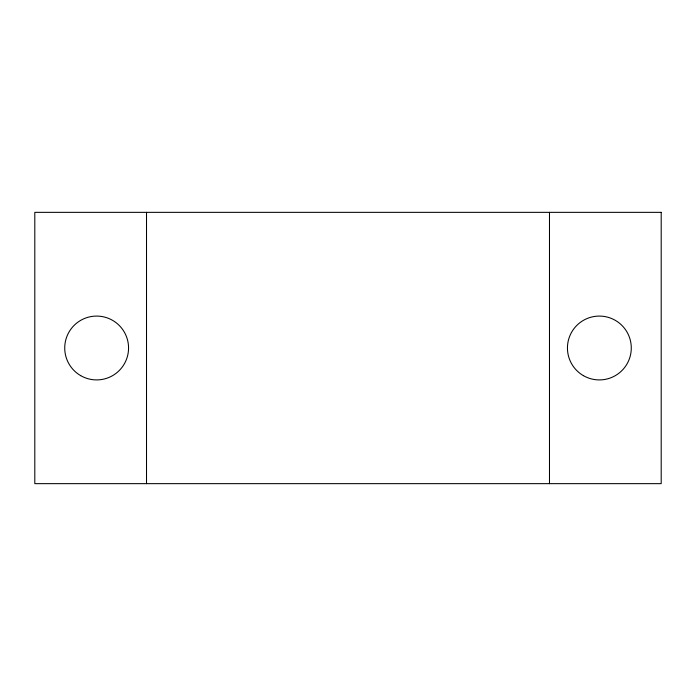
<?xml version="1.0" encoding="UTF-8"?>
<svg xmlns="http://www.w3.org/2000/svg" width="696" height="696" viewBox="0 0 696 696"><rect width="100%" height="100%" fill="white"/><g stroke="black" fill="none" stroke-linecap="round" stroke-linejoin="round"><path stroke-width="1.04" d="M549.483 212.35L549.483 483.65M146.517 212.35L146.517 483.65M661.2 212.35L34.8 212.35L34.8 483.65L661.2 483.65L661.2 212.35M80.684 375.64A31.92 31.92 0 0 0 128.56 348A31.92 31.92 0 0 0 80.684 320.36A31.92 31.92 0 0 0 80.684 375.64M583.396 375.64A31.92 31.92 0 0 0 631.281 348A31.92 31.92 0 0 0 583.396 320.36A31.92 31.92 0 0 0 583.396 375.64"/></g></svg>
